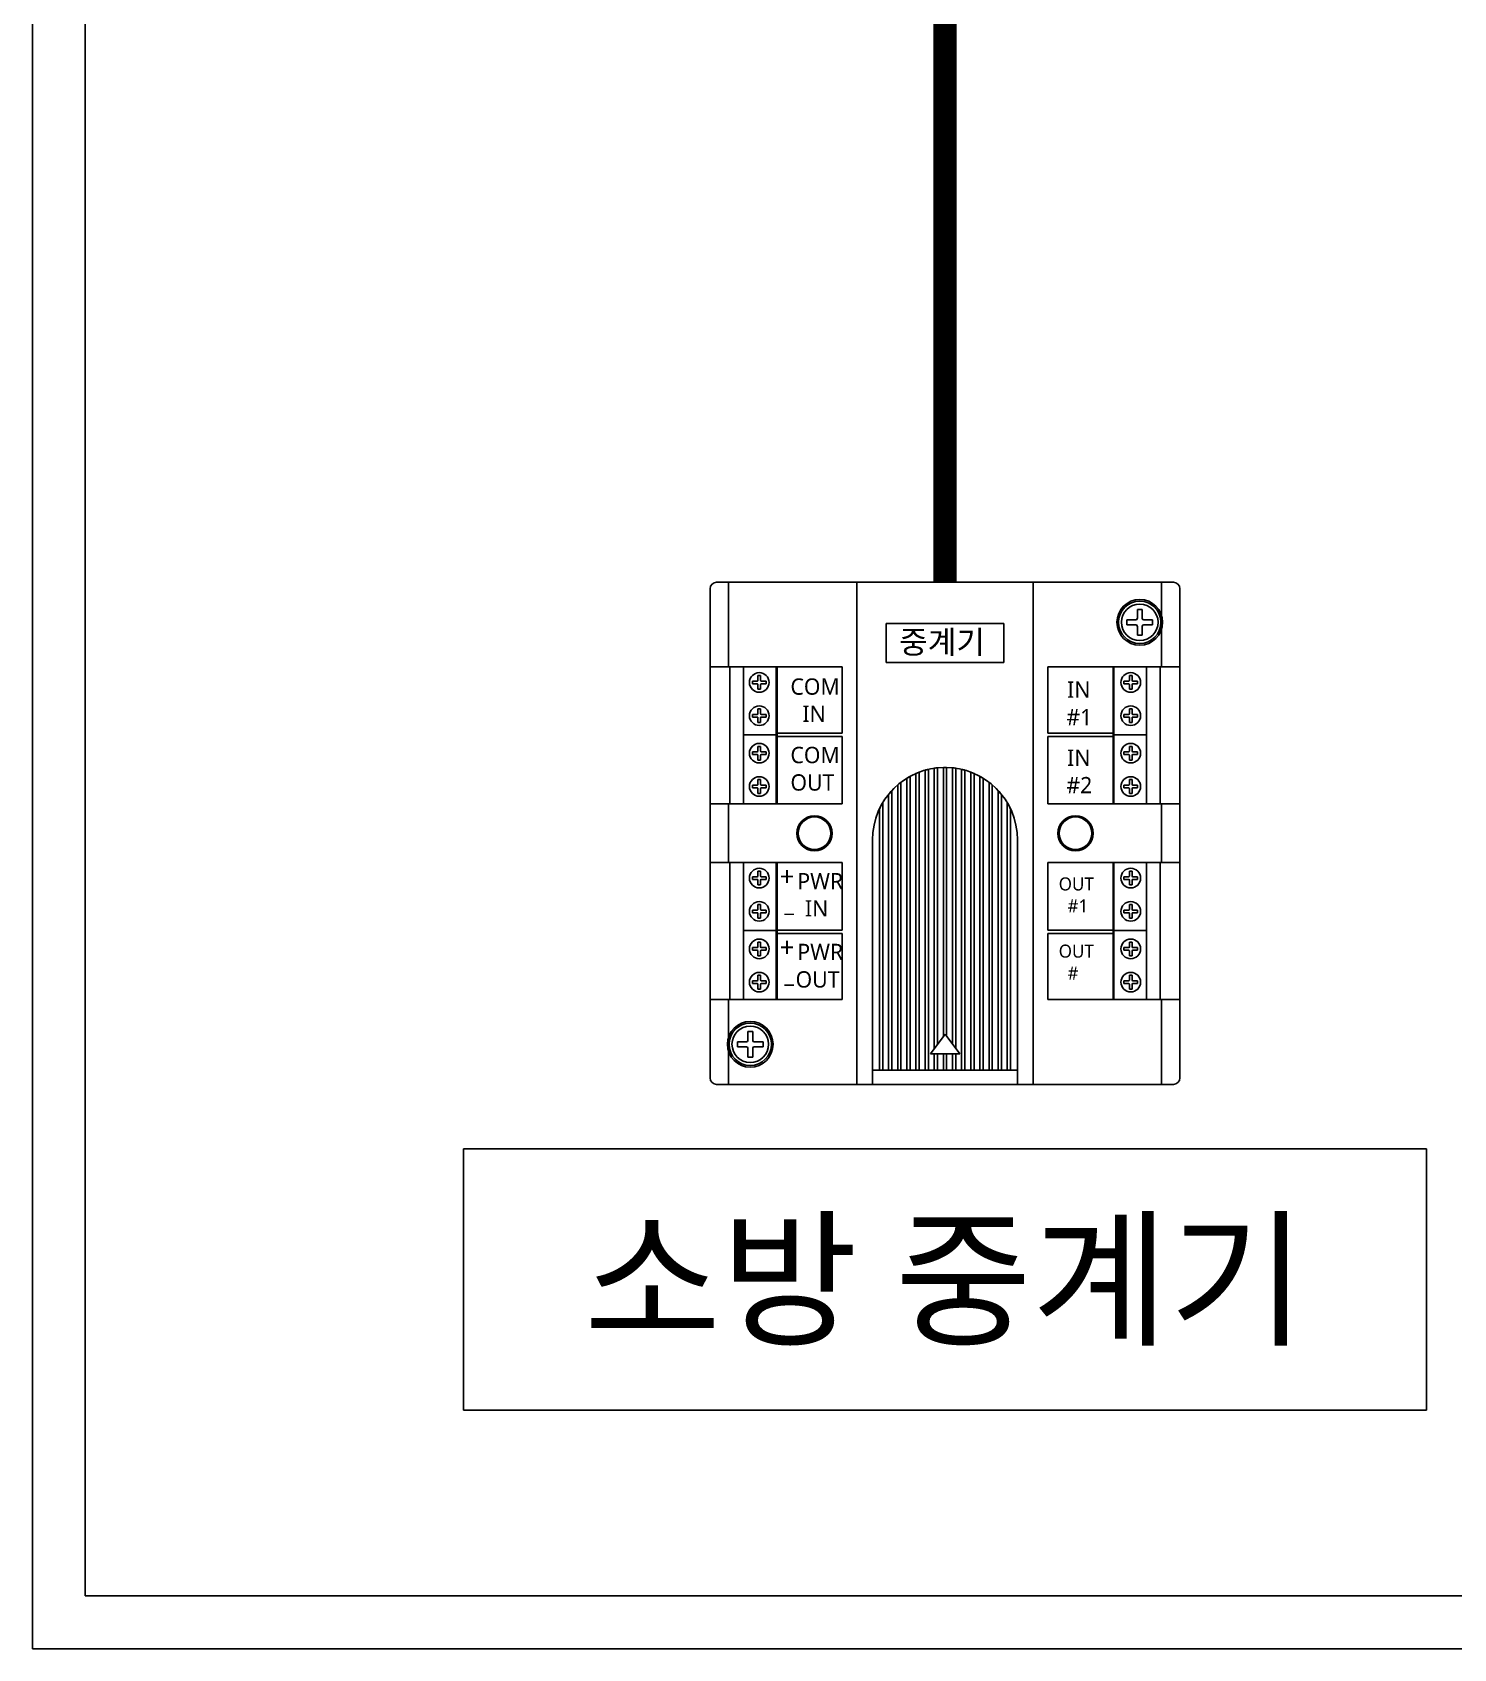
# Model space of a CAD drawing. Header units: millimetres. Extents: x 8533 to 164433, y 5768 to 115327.
# Drawn here: x 64305 to 69431, y 97392 to 103224 of the extents above; entities that cross this region are included whole.
import ezdxf
from ezdxf.enums import TextEntityAlignment as Align

# ---------------------------------------------------------------- set-up
doc = ezdxf.new("R2010")
doc.units = ezdxf.units.MM
doc.header["$LTSCALE"] = 250
doc.linetypes.add('HIDDENX2', pattern=[19.05, 12.7, -6.35])
for name, color, linetype in [('03_G_ENP_문자', 2, 'Continuous'), ('06_G-ENP_심볼', 3, 'Continuous'), ('G-ENP', 1, 'Continuous'), ('HAN', 6, 'Continuous'), ('JATAM', 7, 'Continuous')]:
    doc.layers.add(name, color=color, linetype=linetype)
doc.layers.add('10_G-ENP_매립관', color=80, linetype='HIDDENX2', lineweight=30)
doc.styles.add('G-ENP', font='')
doc.styles.get('G-ENP').set_extended_font_data('Malgun Gothic')

msp = doc.modelspace()

# ---------------------------------------------------------------- linework, layer by layer
at = {"layer": '03_G_ENP_문자', "color": 0, "elevation": -0.4}
msp.add_lwpolyline([(69332.6, 99195.2), (65860.2, 99195.2), (65860.2, 98253.2), (69332.6, 98253.2)], close=True, dxfattribs=at)
at = {"layer": '10_G-ENP_매립관', "color": 1, "linetype": 'ByBlock', "const_width": 83.4, "elevation": -0.4}
msp.add_lwpolyline([(71826.2, 101387.5), (71826.2, 106030.6), (67596.4, 106030.6), (67596.4, 101240)], dxfattribs=at)
at = {"layer": 'G-ENP', "color": 7, "linetype": 'Continuous'}
for p, q in [((64305, 97392.2, -0.4), (64305, 114677.6, -0.4)), ((83775.7, 97392.2, -0.4), (64305, 97392.2, -0.4))]:
    msp.add_line(p, q, dxfattribs=at)
at = {"layer": 'HAN', "color": 5}
for p, q in [((64495.3, 97582.6, -0.4), (64495.3, 112594, -0.4)), ((83585.3, 97582.6, -0.4), (64495.3, 97582.6, -0.4))]:
    msp.add_line(p, q, dxfattribs=at)
at = {"layer": 'JATAM', "color": 0}
for p, q in [((68420, 101240, -0.4), (66772.8, 101240, -0.4)), ((66815.2, 101240, -0.4), (66815.2, 100934, -0.4)), ((67278.7, 99428, -0.4), (67278.7, 101240, -0.4)), ((67914.1, 99428, -0.4), (67914.1, 101240, -0.4)), ((68377.7, 101240, -0.4), (68377.7, 100934, -0.4)), ((66749.3, 101216.4, -0.4), (66749.3, 99451.6, -0.4)), ((68443.5, 99746.9, -0.4), (68443.5, 101216.4, -0.4)), ((68290, 101109.4, -0.4), (68290, 101141.5, -0.4)), ((68290, 101141.5, -0.4), (68307.7, 101141.5, -0.4)), ((68307.7, 101141.5, -0.4), (68307.7, 101109.4, -0.4)), ((67808.2, 101091.2, -0.4), (67384.6, 101091.2, -0.4)), ((67384.6, 101091.2, -0.4), (67384.6, 100950, -0.4)), ((67808.2, 100950, -0.4), (67808.2, 101091.2, -0.4)), ((68233.2, 101104.1, -0.4), (68233.5, 101104.1, -0.4)), ((68233.5, 101086.4, -0.4), (68233.2, 101086.4, -0.4)), ((68252.6, 101104.1, -0.4), (68284.7, 101104.1, -0.4)), ((68252.6, 101104.1, -0.4), (68252.6, 101086.4, -0.4)), ((68284.7, 101086.4, -0.4), (68252.6, 101086.4, -0.4)), ((68290, 101049, -0.4), (68290, 101081.1, -0.4)), ((68307.7, 101081.1, -0.4), (68307.7, 101049, -0.4)), ((68313, 101104.1, -0.4), (68345.1, 101104.1, -0.4)), ((68345.1, 101086.4, -0.4), (68313, 101086.4, -0.4)), ((68345.1, 101104.1, -0.4), (68345.1, 101086.4, -0.4)), ((68364.1, 101104.1, -0.4), (68364.4, 101104.1, -0.4)), ((68364.4, 101086.4, -0.4), (68364.1, 101086.4, -0.4)), ((68290, 101049, -0.4), (68307.7, 101049, -0.4)), ((67384.6, 100950, -0.4), (67808.2, 100950, -0.4)), ((67225.8, 100934, -0.4), (66749.3, 100934, -0.4)), ((66819.9, 100934, -0.4), (66819.9, 100439.9, -0.4)), ((66869.9, 100934, -0.4), (66869.9, 100439.9, -0.4)), ((66921.8, 100885.8, -0.4), (66921.8, 100903, -0.4)), ((66921.8, 100903, -0.4), (66931.3, 100903, -0.4)), ((66931.3, 100903, -0.4), (66931.3, 100885.8, -0.4)), ((66987.5, 100934, -0.4), (66987.5, 100439.9, -0.4)), ((66990.5, 100934, -0.4), (66990.5, 100439.9, -0.4)), ((67225.8, 100934, -0.4), (67225.8, 100695.2, -0.4)), ((67967, 100934, -0.4), (67967, 100695.2, -0.4)), ((67967, 100934, -0.4), (68443.5, 100934, -0.4)), ((68202.3, 100934, -0.4), (68202.3, 100439.9, -0.4)), ((68205.3, 100934, -0.4), (68205.3, 100439.9, -0.4)), ((68261.5, 100903, -0.4), (68261.5, 100885.8, -0.4)), ((68271, 100903, -0.4), (68261.5, 100903, -0.4)), ((68271, 100885.8, -0.4), (68271, 100903, -0.4)), ((68322.9, 100934, -0.4), (68322.9, 100439.9, -0.4)), ((68372.9, 100934, -0.4), (68372.9, 100439.9, -0.4)), ((66891.4, 100883, -0.4), (66891.5, 100883, -0.4)), ((66891.5, 100873.5, -0.4), (66891.4, 100873.5, -0.4)), ((66901.7, 100883, -0.4), (66918.9, 100883, -0.4)), ((66901.7, 100883, -0.4), (66901.7, 100873.5, -0.4)), ((66918.9, 100873.5, -0.4), (66901.7, 100873.5, -0.4)), ((66921.8, 100853.4, -0.4), (66921.8, 100870.6, -0.4)), ((66921.8, 100853.4, -0.4), (66931.3, 100853.4, -0.4)), ((66931.3, 100870.6, -0.4), (66931.3, 100853.4, -0.4)), ((66934.1, 100883, -0.4), (66951.3, 100883, -0.4)), ((66951.3, 100873.5, -0.4), (66934.1, 100873.5, -0.4)), ((66951.3, 100883, -0.4), (66951.3, 100873.5, -0.4)), ((68258.7, 100883, -0.4), (68241.5, 100883, -0.4)), ((68241.5, 100883, -0.4), (68241.5, 100873.5, -0.4)), ((68241.5, 100873.5, -0.4), (68258.7, 100873.5, -0.4)), ((68261.5, 100870.6, -0.4), (68261.5, 100853.4, -0.4)), ((68271, 100853.4, -0.4), (68261.5, 100853.4, -0.4)), ((68271, 100853.4, -0.4), (68271, 100870.6, -0.4)), ((68291.1, 100883, -0.4), (68273.9, 100883, -0.4)), ((68273.9, 100873.5, -0.4), (68291.1, 100873.5, -0.4)), ((68291.1, 100883, -0.4), (68291.1, 100873.5, -0.4)), ((68301.4, 100883, -0.4), (68301.3, 100883, -0.4)), ((68301.3, 100873.5, -0.4), (68301.4, 100873.5, -0.4)), ((66921.8, 100765.8, -0.4), (66921.8, 100783, -0.4)), ((66921.8, 100783, -0.4), (66931.3, 100783, -0.4)), ((66931.3, 100783, -0.4), (66931.3, 100765.8, -0.4)), ((68261.5, 100783, -0.4), (68261.5, 100765.8, -0.4)), ((68271, 100783, -0.4), (68261.5, 100783, -0.4)), ((68271, 100765.8, -0.4), (68271, 100783, -0.4)), ((66891.4, 100762.9, -0.4), (66891.5, 100762.9, -0.4)), ((66891.5, 100753.4, -0.4), (66891.4, 100753.4, -0.4)), ((66901.7, 100762.9, -0.4), (66918.9, 100762.9, -0.4)), ((66901.7, 100762.9, -0.4), (66901.7, 100753.4, -0.4)), ((66918.9, 100753.4, -0.4), (66901.7, 100753.4, -0.4)), ((66921.8, 100733.4, -0.4), (66921.8, 100750.6, -0.4)), ((66921.8, 100733.4, -0.4), (66931.3, 100733.4, -0.4)), ((66931.3, 100750.6, -0.4), (66931.3, 100733.4, -0.4)), ((66934.1, 100762.9, -0.4), (66951.3, 100762.9, -0.4)), ((66951.3, 100753.4, -0.4), (66934.1, 100753.4, -0.4)), ((66951.3, 100762.9, -0.4), (66951.3, 100753.4, -0.4)), ((68258.7, 100762.9, -0.4), (68241.5, 100762.9, -0.4)), ((68241.5, 100762.9, -0.4), (68241.5, 100753.4, -0.4)), ((68241.5, 100753.4, -0.4), (68258.7, 100753.4, -0.4)), ((68261.5, 100750.6, -0.4), (68261.5, 100733.4, -0.4)), ((68271, 100733.4, -0.4), (68261.5, 100733.4, -0.4)), ((68271, 100733.4, -0.4), (68271, 100750.6, -0.4)), ((68291.1, 100762.9, -0.4), (68273.9, 100762.9, -0.4)), ((68273.9, 100753.4, -0.4), (68291.1, 100753.4, -0.4)), ((68291.1, 100762.9, -0.4), (68291.1, 100753.4, -0.4)), ((68301.4, 100762.9, -0.4), (68301.3, 100762.9, -0.4)), ((68301.3, 100753.4, -0.4), (68301.4, 100753.4, -0.4)), ((66869.9, 100689.3, -0.4), (66987.5, 100689.3, -0.4)), ((66990.5, 100695.2, -0.4), (67225.8, 100695.2, -0.4)), ((67225.8, 100683.4, -0.4), (66990.5, 100683.4, -0.4)), ((67225.8, 100683.4, -0.4), (67225.8, 100439.9, -0.4)), ((68202.3, 100695.2, -0.4), (67967, 100695.2, -0.4)), ((67967, 100683.4, -0.4), (68202.3, 100683.4, -0.4)), ((67967, 100683.4, -0.4), (67967, 100439.9, -0.4)), ((68322.9, 100689.3, -0.4), (68205.3, 100689.3, -0.4)), ((66891.4, 100627.6, -0.4), (66891.5, 100627.6, -0.4)), ((66891.5, 100618.1, -0.4), (66891.4, 100618.1, -0.4)), ((66901.7, 100627.6, -0.4), (66918.9, 100627.6, -0.4)), ((66901.7, 100627.6, -0.4), (66901.7, 100618.1, -0.4)), ((66918.9, 100618.1, -0.4), (66901.7, 100618.1, -0.4)), ((66921.8, 100630.5, -0.4), (66921.8, 100647.7, -0.4)), ((66921.8, 100647.7, -0.4), (66931.3, 100647.7, -0.4)), ((66921.8, 100598.1, -0.4), (66921.8, 100615.3, -0.4)), ((66921.8, 100598.1, -0.4), (66931.3, 100598.1, -0.4)), ((66931.3, 100647.7, -0.4), (66931.3, 100630.5, -0.4)), ((66931.3, 100615.3, -0.4), (66931.3, 100598.1, -0.4)), ((66934.1, 100627.6, -0.4), (66951.3, 100627.6, -0.4)), ((66951.3, 100618.1, -0.4), (66934.1, 100618.1, -0.4)), ((66951.3, 100627.6, -0.4), (66951.3, 100618.1, -0.4)), ((68258.7, 100627.6, -0.4), (68241.5, 100627.6, -0.4)), ((68241.5, 100627.6, -0.4), (68241.5, 100618.1, -0.4)), ((68241.5, 100618.1, -0.4), (68258.7, 100618.1, -0.4)), ((68261.5, 100647.7, -0.4), (68261.5, 100630.5, -0.4)), ((68271, 100647.7, -0.4), (68261.5, 100647.7, -0.4)), ((68261.5, 100615.3, -0.4), (68261.5, 100598.1, -0.4)), ((68271, 100598.1, -0.4), (68261.5, 100598.1, -0.4)), ((68271, 100630.5, -0.4), (68271, 100647.7, -0.4)), ((68271, 100598.1, -0.4), (68271, 100615.3, -0.4)), ((68291.1, 100627.6, -0.4), (68273.9, 100627.6, -0.4)), ((68273.9, 100618.1, -0.4), (68291.1, 100618.1, -0.4)), ((68291.1, 100627.6, -0.4), (68291.1, 100618.1, -0.4)), ((68301.4, 100627.6, -0.4), (68301.3, 100627.6, -0.4)), ((68301.3, 100618.1, -0.4), (68301.4, 100618.1, -0.4)), ((67470.5, 100539.3, -0.4), (67470.5, 99479.8, -0.4)), ((67491.7, 100549.8, -0.4), (67491.7, 99479.8, -0.4)), ((67503.5, 100554.6, -0.4), (67503.5, 99479.8, -0.4)), ((67524.6, 100561.6, -0.4), (67524.6, 99479.8, -0.4)), ((67536.4, 100564.7, -0.4), (67536.4, 99479.8, -0.4)), ((67557.6, 100568.8, -0.4), (67557.6, 99557, -0.4)), ((67569.3, 100570.3, -0.4), (67569.3, 99572.8, -0.4)), ((67590.5, 100571.6, -0.4), (67590.5, 99601.3, -0.4)), ((67602.3, 100571.6, -0.4), (67602.3, 99601.3, -0.4)), ((67623.5, 100570.3, -0.4), (67623.5, 99572.8, -0.4)), ((67635.2, 100568.8, -0.4), (67635.2, 99557, -0.4)), ((67656.4, 100564.7, -0.4), (67656.4, 99479.8, -0.4)), ((67668.2, 100561.6, -0.4), (67668.2, 99479.8, -0.4)), ((67689.4, 100554.6, -0.4), (67689.4, 99479.8, -0.4)), ((67701.1, 100549.8, -0.4), (67701.1, 99479.8, -0.4)), ((67722.3, 100539.3, -0.4), (67722.3, 99479.8, -0.4)), ((66891.4, 100507.6, -0.4), (66891.5, 100507.6, -0.4)), ((66891.5, 100498.1, -0.4), (66891.4, 100498.1, -0.4)), ((66901.7, 100507.6, -0.4), (66918.9, 100507.6, -0.4)), ((66901.7, 100507.6, -0.4), (66901.7, 100498.1, -0.4)), ((66918.9, 100498.1, -0.4), (66901.7, 100498.1, -0.4)), ((66921.8, 100510.4, -0.4), (66921.8, 100527.6, -0.4)), ((66921.8, 100527.6, -0.4), (66931.3, 100527.6, -0.4)), ((66921.8, 100478.1, -0.4), (66921.8, 100495.3, -0.4)), ((66921.8, 100478.1, -0.4), (66931.3, 100478.1, -0.4)), ((66931.3, 100527.6, -0.4), (66931.3, 100510.4, -0.4)), ((66931.3, 100495.3, -0.4), (66931.3, 100478.1, -0.4)), ((66934.1, 100507.6, -0.4), (66951.3, 100507.6, -0.4)), ((66951.3, 100498.1, -0.4), (66934.1, 100498.1, -0.4)), ((66951.3, 100507.6, -0.4), (66951.3, 100498.1, -0.4)), ((67404.6, 100487.8, -0.4), (67404.6, 99479.8, -0.4)), ((67425.8, 100508.2, -0.4), (67425.8, 99479.8, -0.4)), ((67437.6, 100517.8, -0.4), (67437.6, 99479.8, -0.4)), ((67458.7, 100532.4, -0.4), (67458.7, 99479.8, -0.4)), ((67734.1, 100532.4, -0.4), (67734.1, 99479.8, -0.4)), ((67755.2, 100517.8, -0.4), (67755.2, 99479.8, -0.4)), ((67767, 100508.2, -0.4), (67767, 99479.8, -0.4)), ((67788.2, 100487.8, -0.4), (67788.2, 99479.8, -0.4)), ((68258.7, 100507.6, -0.4), (68241.5, 100507.6, -0.4)), ((68241.5, 100507.6, -0.4), (68241.5, 100498.1, -0.4)), ((68241.5, 100498.1, -0.4), (68258.7, 100498.1, -0.4)), ((68261.5, 100527.6, -0.4), (68261.5, 100510.4, -0.4)), ((68271, 100527.6, -0.4), (68261.5, 100527.6, -0.4)), ((68261.5, 100495.3, -0.4), (68261.5, 100478.1, -0.4)), ((68271, 100478.1, -0.4), (68261.5, 100478.1, -0.4)), ((68271, 100510.4, -0.4), (68271, 100527.6, -0.4)), ((68271, 100478.1, -0.4), (68271, 100495.3, -0.4)), ((68291.1, 100507.6, -0.4), (68273.9, 100507.6, -0.4)), ((68273.9, 100498.1, -0.4), (68291.1, 100498.1, -0.4)), ((68291.1, 100507.6, -0.4), (68291.1, 100498.1, -0.4)), ((68301.4, 100507.6, -0.4), (68301.3, 100507.6, -0.4)), ((68301.3, 100498.1, -0.4), (68301.4, 100498.1, -0.4)), ((67225.8, 100439.9, -0.4), (66749.3, 100439.9, -0.4)), ((66815.2, 100439.9, -0.4), (66815.2, 100228.1, -0.4)), ((67359.9, 100421.4, -0.4), (67359.9, 99479.8, -0.4)), ((67371.7, 100443.6, -0.4), (67371.7, 99479.8, -0.4)), ((67392.9, 100474.2, -0.4), (67392.9, 99479.8, -0.4)), ((67800, 100474.2, -0.4), (67800, 99479.8, -0.4)), ((67821.1, 100443.6, -0.4), (67821.1, 99479.8, -0.4)), ((67832.9, 100421.4, -0.4), (67832.9, 99479.8, -0.4)), ((67967, 100439.9, -0.4), (68443.5, 100439.9, -0.4)), ((68377.7, 100439.9, -0.4), (68377.7, 100228.1, -0.4)), ((67335.2, 99428, -0.4), (67335.2, 100310.5, -0.4)), ((67857.6, 99428, -0.4), (67857.6, 100310.5, -0.4)), ((67225.8, 100228.1, -0.4), (66749.3, 100228.1, -0.4)), ((66819.9, 100228.1, -0.4), (66819.9, 99733.9, -0.4)), ((66869.9, 100228.1, -0.4), (66869.9, 99733.9, -0.4)), ((66921.8, 100179.8, -0.4), (66921.8, 100197, -0.4)), ((66921.8, 100197, -0.4), (66931.3, 100197, -0.4)), ((66931.3, 100197, -0.4), (66931.3, 100179.8, -0.4)), ((66987.5, 100228.1, -0.4), (66987.5, 99733.9, -0.4)), ((66990.5, 100228.1, -0.4), (66990.5, 99733.9, -0.4)), ((67225.8, 100228.1, -0.4), (67225.8, 99984.6, -0.4)), ((67967, 100228.1, -0.4), (67967, 99984.6, -0.4)), ((67967, 100228.1, -0.4), (68443.5, 100228.1, -0.4)), ((68202.3, 100228.1, -0.4), (68202.3, 99733.9, -0.4)), ((68205.3, 100228.1, -0.4), (68205.3, 99733.9, -0.4)), ((68261.5, 100197, -0.4), (68261.5, 100179.8, -0.4)), ((68271, 100197, -0.4), (68261.5, 100197, -0.4)), ((68271, 100179.8, -0.4), (68271, 100197, -0.4)), ((68322.9, 100228.1, -0.4), (68322.9, 99733.9, -0.4)), ((68372.9, 100228.1, -0.4), (68372.9, 99733.9, -0.4)), ((66891.4, 100177, -0.4), (66891.5, 100177, -0.4)), ((66891.5, 100167.5, -0.4), (66891.4, 100167.5, -0.4)), ((66901.7, 100177, -0.4), (66918.9, 100177, -0.4)), ((66901.7, 100177, -0.4), (66901.7, 100167.5, -0.4)), ((66918.9, 100167.5, -0.4), (66901.7, 100167.5, -0.4)), ((66921.8, 100147.5, -0.4), (66921.8, 100164.7, -0.4)), ((66921.8, 100147.5, -0.4), (66931.3, 100147.5, -0.4)), ((66931.3, 100164.7, -0.4), (66931.3, 100147.5, -0.4)), ((66934.1, 100177, -0.4), (66951.3, 100177, -0.4)), ((66951.3, 100167.5, -0.4), (66934.1, 100167.5, -0.4)), ((66951.3, 100177, -0.4), (66951.3, 100167.5, -0.4)), ((68258.7, 100177, -0.4), (68241.5, 100177, -0.4)), ((68241.5, 100177, -0.4), (68241.5, 100167.5, -0.4)), ((68241.5, 100167.5, -0.4), (68258.7, 100167.5, -0.4)), ((68261.5, 100164.7, -0.4), (68261.5, 100147.5, -0.4)), ((68271, 100147.5, -0.4), (68261.5, 100147.5, -0.4)), ((68271, 100147.5, -0.4), (68271, 100164.7, -0.4)), ((68291.1, 100177, -0.4), (68273.9, 100177, -0.4)), ((68273.9, 100167.5, -0.4), (68291.1, 100167.5, -0.4)), ((68291.1, 100177, -0.4), (68291.1, 100167.5, -0.4)), ((68301.4, 100177, -0.4), (68301.3, 100177, -0.4)), ((68301.3, 100167.5, -0.4), (68301.4, 100167.5, -0.4)), ((66921.8, 100059.8, -0.4), (66921.8, 100077, -0.4)), ((66921.8, 100077, -0.4), (66931.3, 100077, -0.4)), ((66931.3, 100077, -0.4), (66931.3, 100059.8, -0.4)), ((68261.5, 100077, -0.4), (68261.5, 100059.8, -0.4)), ((68271, 100077, -0.4), (68261.5, 100077, -0.4)), ((68271, 100059.8, -0.4), (68271, 100077, -0.4)), ((66891.4, 100057, -0.4), (66891.5, 100057, -0.4)), ((66891.5, 100047.5, -0.4), (66891.4, 100047.5, -0.4)), ((66901.7, 100057, -0.4), (66918.9, 100057, -0.4)), ((66901.7, 100057, -0.4), (66901.7, 100047.5, -0.4)), ((66918.9, 100047.5, -0.4), (66901.7, 100047.5, -0.4)), ((66921.8, 100027.5, -0.4), (66921.8, 100044.7, -0.4)), ((66921.8, 100027.5, -0.4), (66931.3, 100027.5, -0.4)), ((66931.3, 100044.7, -0.4), (66931.3, 100027.5, -0.4)), ((66934.1, 100057, -0.4), (66951.3, 100057, -0.4)), ((66951.3, 100047.5, -0.4), (66934.1, 100047.5, -0.4)), ((66951.3, 100057, -0.4), (66951.3, 100047.5, -0.4)), ((68258.7, 100057, -0.4), (68241.5, 100057, -0.4)), ((68241.5, 100057, -0.4), (68241.5, 100047.5, -0.4)), ((68241.5, 100047.5, -0.4), (68258.7, 100047.5, -0.4)), ((68261.5, 100044.7, -0.4), (68261.5, 100027.5, -0.4)), ((68271, 100027.5, -0.4), (68261.5, 100027.5, -0.4)), ((68271, 100027.5, -0.4), (68271, 100044.7, -0.4)), ((68291.1, 100057, -0.4), (68273.9, 100057, -0.4)), ((68273.9, 100047.5, -0.4), (68291.1, 100047.5, -0.4)), ((68291.1, 100057, -0.4), (68291.1, 100047.5, -0.4)), ((68301.4, 100057, -0.4), (68301.3, 100057, -0.4)), ((68301.3, 100047.5, -0.4), (68301.4, 100047.5, -0.4)), ((66869.9, 99983.4, -0.4), (66987.5, 99983.4, -0.4)), ((66990.5, 99984.6, -0.4), (67225.8, 99984.6, -0.4)), ((67225.8, 99972.8, -0.4), (66990.5, 99972.8, -0.4)), ((67225.8, 99972.8, -0.4), (67225.8, 99733.9, -0.4)), ((68202.3, 99984.6, -0.4), (67967, 99984.6, -0.4)), ((67967, 99972.8, -0.4), (68202.3, 99972.8, -0.4)), ((67967, 99972.8, -0.4), (67967, 99733.9, -0.4)), ((68322.9, 99983.4, -0.4), (68205.3, 99983.4, -0.4)), ((66891.4, 99921.7, -0.4), (66891.5, 99921.7, -0.4)), ((66891.5, 99912.2, -0.4), (66891.4, 99912.2, -0.4)), ((66901.7, 99921.7, -0.4), (66918.9, 99921.7, -0.4)), ((66901.7, 99921.7, -0.4), (66901.7, 99912.2, -0.4)), ((66918.9, 99912.2, -0.4), (66901.7, 99912.2, -0.4)), ((66921.8, 99924.5, -0.4), (66921.8, 99941.7, -0.4)), ((66921.8, 99941.7, -0.4), (66931.3, 99941.7, -0.4)), ((66921.8, 99892.2, -0.4), (66921.8, 99909.4, -0.4)), ((66931.3, 99941.7, -0.4), (66931.3, 99924.5, -0.4)), ((66931.3, 99909.4, -0.4), (66931.3, 99892.2, -0.4)), ((66934.1, 99921.7, -0.4), (66951.3, 99921.7, -0.4)), ((66951.3, 99912.2, -0.4), (66934.1, 99912.2, -0.4)), ((66951.3, 99921.7, -0.4), (66951.3, 99912.2, -0.4)), ((68258.7, 99921.7, -0.4), (68241.5, 99921.7, -0.4)), ((68241.5, 99921.7, -0.4), (68241.5, 99912.2, -0.4)), ((68241.5, 99912.2, -0.4), (68258.7, 99912.2, -0.4)), ((68261.5, 99941.7, -0.4), (68261.5, 99924.5, -0.4)), ((68271, 99941.7, -0.4), (68261.5, 99941.7, -0.4)), ((68261.5, 99909.4, -0.4), (68261.5, 99892.2, -0.4)), ((68271, 99924.5, -0.4), (68271, 99941.7, -0.4)), ((68271, 99892.2, -0.4), (68271, 99909.4, -0.4)), ((68291.1, 99921.7, -0.4), (68273.9, 99921.7, -0.4)), ((68273.9, 99912.2, -0.4), (68291.1, 99912.2, -0.4)), ((68291.1, 99921.7, -0.4), (68291.1, 99912.2, -0.4)), ((68301.4, 99921.7, -0.4), (68301.3, 99921.7, -0.4)), ((68301.3, 99912.2, -0.4), (68301.4, 99912.2, -0.4)), ((66921.8, 99892.2, -0.4), (66931.3, 99892.2, -0.4)), ((68271, 99892.2, -0.4), (68261.5, 99892.2, -0.4)), ((66891.4, 99801.7, -0.4), (66891.5, 99801.7, -0.4)), ((66891.5, 99792.2, -0.4), (66891.4, 99792.2, -0.4)), ((66901.7, 99801.7, -0.4), (66918.9, 99801.7, -0.4)), ((66901.7, 99801.7, -0.4), (66901.7, 99792.2, -0.4)), ((66918.9, 99792.2, -0.4), (66901.7, 99792.2, -0.4)), ((66921.8, 99821.7, -0.4), (66931.3, 99821.7, -0.4)), ((66921.8, 99804.5, -0.4), (66921.8, 99821.7, -0.4)), ((66921.8, 99772.2, -0.4), (66921.8, 99789.4, -0.4)), ((66931.3, 99821.7, -0.4), (66931.3, 99804.5, -0.4)), ((66931.3, 99789.4, -0.4), (66931.3, 99772.2, -0.4)), ((66934.1, 99801.7, -0.4), (66951.3, 99801.7, -0.4)), ((66951.3, 99792.2, -0.4), (66934.1, 99792.2, -0.4)), ((66951.3, 99801.7, -0.4), (66951.3, 99792.2, -0.4)), ((68258.7, 99801.7, -0.4), (68241.5, 99801.7, -0.4)), ((68241.5, 99801.7, -0.4), (68241.5, 99792.2, -0.4)), ((68241.5, 99792.2, -0.4), (68258.7, 99792.2, -0.4)), ((68271, 99821.7, -0.4), (68261.5, 99821.7, -0.4)), ((68261.5, 99821.7, -0.4), (68261.5, 99804.5, -0.4)), ((68261.5, 99789.4, -0.4), (68261.5, 99772.2, -0.4)), ((68271, 99804.5, -0.4), (68271, 99821.7, -0.4)), ((68271, 99772.2, -0.4), (68271, 99789.4, -0.4)), ((68291.1, 99801.7, -0.4), (68273.9, 99801.7, -0.4)), ((68273.9, 99792.2, -0.4), (68291.1, 99792.2, -0.4)), ((68291.1, 99801.7, -0.4), (68291.1, 99792.2, -0.4)), ((68301.4, 99801.7, -0.4), (68301.3, 99801.7, -0.4)), ((68301.3, 99792.2, -0.4), (68301.4, 99792.2, -0.4)), ((67225.8, 99733.9, -0.4), (66749.3, 99733.9, -0.4)), ((66815.2, 99733.9, -0.4), (66815.2, 99428, -0.4)), ((66921.8, 99772.2, -0.4), (66931.3, 99772.2, -0.4)), ((67967, 99733.9, -0.4), (68443.5, 99733.9, -0.4)), ((68271, 99772.2, -0.4), (68261.5, 99772.2, -0.4)), ((68377.7, 99733.9, -0.4), (68377.7, 99428, -0.4)), ((68443.5, 99451.6, -0.4), (68443.5, 99746.9, -0.4)), ((66885.1, 99619, -0.4), (66902.9, 99619, -0.4)), ((66885.1, 99586.9, -0.4), (66885.1, 99619, -0.4)), ((66902.9, 99619, -0.4), (66902.9, 99586.9, -0.4)), ((67596.4, 99609.2, -0.4), (67543.5, 99538.6, -0.4)), ((67649.3, 99538.6, -0.4), (67596.4, 99609.2, -0.4)), ((66828.4, 99581.6, -0.4), (66828.7, 99581.6, -0.4)), ((66828.7, 99563.9, -0.4), (66828.4, 99563.9, -0.4)), ((66847.7, 99581.6, -0.4), (66879.9, 99581.6, -0.4)), ((66847.7, 99581.6, -0.4), (66847.7, 99563.9, -0.4)), ((66879.9, 99563.9, -0.4), (66847.7, 99563.9, -0.4)), ((66885.1, 99526.5, -0.4), (66885.1, 99558.6, -0.4)), ((66902.9, 99558.6, -0.4), (66902.9, 99526.5, -0.4)), ((66908.1, 99581.6, -0.4), (66940.2, 99581.6, -0.4)), ((66940.2, 99563.9, -0.4), (66908.1, 99563.9, -0.4)), ((66940.2, 99581.6, -0.4), (66940.2, 99563.9, -0.4)), ((66959.3, 99581.6, -0.4), (66959.6, 99581.6, -0.4)), ((66959.6, 99563.9, -0.4), (66959.3, 99563.9, -0.4)), ((66885.1, 99526.5, -0.4), (66902.9, 99526.5, -0.4)), ((67543.5, 99538.6, -0.4), (67649.3, 99538.6, -0.4)), ((67557.6, 99538.6, -0.4), (67557.6, 99479.8, -0.4)), ((67569.3, 99538.6, -0.4), (67569.3, 99479.8, -0.4)), ((67590.5, 99538.6, -0.4), (67590.5, 99479.8, -0.4)), ((67602.3, 99538.6, -0.4), (67602.3, 99479.8, -0.4)), ((67623.5, 99538.6, -0.4), (67623.5, 99479.8, -0.4)), ((67635.2, 99538.6, -0.4), (67635.2, 99479.8, -0.4)), ((68420, 99428, -0.4), (66772.8, 99428, -0.4)), ((67855.3, 99479.8, -0.4), (67337.6, 99479.8, -0.4)), ((67337.6, 99428, -0.4), (67855.3, 99428, -0.4)), ((67361.1, 99428, -0.4), (67831.7, 99428, -0.4))]:
    msp.add_line(p, q, dxfattribs=at)
for centre, radius in [((68298.8, 101095.2, -0.4), 82.4), ((68298.8, 101095.2, -0.4), 76.5), ((68298.8, 101095.2, -0.4), 65.9), ((66926.5, 100878.2, -0.4), 35.3), ((68266.3, 100878.2, -0.4), 35.3), ((66926.5, 100758.2, -0.4), 35.3), ((68266.3, 100758.2, -0.4), 35.3), ((66926.5, 100622.9, -0.4), 35.3), ((68266.3, 100622.9, -0.4), 35.3), ((66926.5, 100502.9, -0.4), 35.3), ((68266.3, 100502.9, -0.4), 35.3), ((67125.8, 100334, -0.4), 63.5), ((67125.8, 100334, -0.4), 58.8), ((68067, 100334, -0.4), 63.5), ((68067, 100334, -0.4), 58.8), ((66926.5, 100172.3, -0.4), 35.3), ((68266.3, 100172.3, -0.4), 35.3), ((66926.5, 100052.2, -0.4), 35.3), ((68266.3, 100052.2, -0.4), 35.3), ((66926.5, 99916.9, -0.4), 35.3), ((68266.3, 99916.9, -0.4), 35.3), ((66926.5, 99796.9, -0.4), 35.3), ((68266.3, 99796.9, -0.4), 35.3), ((66894, 99572.7, -0.4), 82.4), ((66894, 99572.7, -0.4), 76.5), ((66894, 99572.7, -0.4), 65.9)]:
    msp.add_circle(centre, radius, dxfattribs=at)
for centre, radius, start, end in [((66772.8, 101216.4, -0.4), 23.5, 90, 180), ((68420, 101216.4, -0.4), 23.5, 0, 90), ((68284.7, 101109.4, -0.4), 5.27, 270, 0), ((68284.7, 101081.1, -0.4), 5.27, 0, 90), ((68313, 101109.4, -0.4), 5.27, 180, 270), ((68313, 101081.1, -0.4), 5.27, 90, 180), ((66918.9, 100885.8, -0.4), 2.82, 270, 0), ((66934.1, 100885.8, -0.4), 2.82, 180, 270), ((68258.7, 100885.8, -0.4), 2.82, 270, 0), ((68273.9, 100885.8, -0.4), 2.82, 180, 270), ((66918.9, 100870.6, -0.4), 2.82, 0, 90), ((66934.1, 100870.6, -0.4), 2.82, 90, 180), ((68258.7, 100870.6, -0.4), 2.82, 0, 90), ((68273.9, 100870.6, -0.4), 2.82, 90, 180), ((66918.9, 100765.8, -0.4), 2.82, 270, 0), ((66918.9, 100750.6, -0.4), 2.82, 0, 90), ((66934.1, 100765.8, -0.4), 2.82, 180, 270), ((66934.1, 100750.6, -0.4), 2.82, 90, 180), ((68258.7, 100765.8, -0.4), 2.82, 270, 0), ((68258.7, 100750.6, -0.4), 2.82, 0, 90), ((68273.9, 100765.8, -0.4), 2.82, 180, 270), ((68273.9, 100750.6, -0.4), 2.82, 90, 180), ((66918.9, 100630.5, -0.4), 2.82, 270, 0), ((66918.9, 100615.3, -0.4), 2.82, 0, 90), ((66934.1, 100630.5, -0.4), 2.82, 180, 270), ((66934.1, 100615.3, -0.4), 2.82, 90, 180), ((68258.7, 100630.5, -0.4), 2.82, 270, 0), ((68258.7, 100615.3, -0.4), 2.82, 0, 90), ((68273.9, 100630.5, -0.4), 2.82, 180, 270), ((68273.9, 100615.3, -0.4), 2.82, 90, 180), ((67596.4, 100310.5, -0.4), 261.2, 0, 180), ((67596.4, 100310.5, -0.4), 261.2, 118.81493, 121.8048), ((67596.4, 100310.5, -0.4), 261.2, 110.84591, 113.63451), ((67596.4, 100310.5, -0.4), 261.2, 103.28116, 105.94859), ((67596.4, 100310.5, -0.4), 261.2, 95.94672, 98.54862), ((67596.4, 100310.5, -0.4), 261.2, 88.70945, 91.29055), ((67596.4, 100310.5, -0.4), 261.2, 81.45138, 84.05328), ((67596.4, 100310.5, -0.4), 261.2, 74.05141, 76.71884), ((67596.4, 100310.5, -0.4), 261.2, 66.36549, 69.15409), ((67596.4, 100310.5, -0.4), 261.2, 58.1952, 61.18507), ((66918.9, 100510.4, -0.4), 2.82, 270, 0), ((66918.9, 100495.3, -0.4), 2.82, 0, 90), ((66934.1, 100510.4, -0.4), 2.82, 180, 270), ((66934.1, 100495.3, -0.4), 2.82, 90, 180), ((67596.4, 100310.5, -0.4), 261.2, 137.24255, 141.19463), ((67596.4, 100310.5, -0.4), 261.2, 127.45283, 130.77976), ((67596.4, 100310.5, -0.4), 261.2, 49.22024, 52.54717), ((67596.4, 100310.5, -0.4), 261.2, 38.80537, 42.75745), ((68258.7, 100510.4, -0.4), 2.82, 270, 0), ((68258.7, 100495.3, -0.4), 2.82, 0, 90), ((68273.9, 100510.4, -0.4), 2.82, 180, 270), ((68273.9, 100495.3, -0.4), 2.82, 90, 180), ((67596.4, 100310.5, -0.4), 261.2, 149.35707, 154.87794), ((67596.4, 100310.5, -0.4), 261.2, 25.12206, 30.64293), ((66918.9, 100179.8, -0.4), 2.82, 270, 0), ((66918.9, 100164.7, -0.4), 2.82, 0, 90), ((66934.1, 100179.8, -0.4), 2.82, 180, 270), ((66934.1, 100164.7, -0.4), 2.82, 90, 180), ((68258.7, 100179.8, -0.4), 2.82, 270, 0), ((68258.7, 100164.7, -0.4), 2.82, 0, 90), ((68273.9, 100179.8, -0.4), 2.82, 180, 270), ((68273.9, 100164.7, -0.4), 2.82, 90, 180), ((66918.9, 100059.8, -0.4), 2.82, 270, 0), ((66918.9, 100044.7, -0.4), 2.82, 0, 90), ((66934.1, 100059.8, -0.4), 2.82, 180, 270), ((66934.1, 100044.7, -0.4), 2.82, 90, 180), ((68258.7, 100059.8, -0.4), 2.82, 270, 0), ((68258.7, 100044.7, -0.4), 2.82, 0, 90), ((68273.9, 100059.8, -0.4), 2.82, 180, 270), ((68273.9, 100044.7, -0.4), 2.82, 90, 180), ((66918.9, 99924.5, -0.4), 2.82, 270, 0), ((66918.9, 99909.4, -0.4), 2.82, 0, 90), ((66934.1, 99924.5, -0.4), 2.82, 180, 270), ((66934.1, 99909.4, -0.4), 2.82, 90, 180), ((68258.7, 99924.5, -0.4), 2.82, 270, 0), ((68258.7, 99909.4, -0.4), 2.82, 0, 90), ((68273.9, 99924.5, -0.4), 2.82, 180, 270), ((68273.9, 99909.4, -0.4), 2.82, 90, 180), ((66918.9, 99804.5, -0.4), 2.82, 270, 0), ((66918.9, 99789.4, -0.4), 2.82, 0, 90), ((66934.1, 99804.5, -0.4), 2.82, 180, 270), ((66934.1, 99789.4, -0.4), 2.82, 90, 180), ((68258.7, 99804.5, -0.4), 2.82, 270, 0), ((68258.7, 99789.4, -0.4), 2.82, 0, 90), ((68273.9, 99804.5, -0.4), 2.82, 180, 270), ((68273.9, 99789.4, -0.4), 2.82, 90, 180), ((66879.9, 99586.9, -0.4), 5.27, 270, 0), ((66879.9, 99558.6, -0.4), 5.27, 0, 90), ((66908.1, 99586.9, -0.4), 5.27, 180, 270), ((66908.1, 99558.6, -0.4), 5.27, 90, 180), ((66772.8, 99451.6, -0.4), 23.5, 180, 270), ((68420, 99451.6, -0.4), 23.5, 270, 0)]:
    msp.add_arc(centre, radius, start, end, dxfattribs=at)

# ---------------------------------------------------------------- texts
at = {"layer": '06_G-ENP_심볼', "color": 0, "style": 'G-ENP'}
msp.add_text('소방 중계기', height=393.77, dxfattribs=at).set_placement((67596.4, 98724.2, -0.4), align=Align.MIDDLE_CENTER)
at = {"layer": 'JATAM', "color": 0, "style": 'G-ENP'}
for s, height, p in [('중계기', 82.24, (67431.1, 100982.8, -0.4)), ('COM', 58.83, (67038.9, 100833.9, -0.4)), ('IN', 58.83, (68036.9, 100822.8, -0.4)), ('  IN', 58.83, (67042.2, 100735.9, -0.4)), ('#1', 58.83, (68034.1, 100723.7, -0.4)), ('COM', 58.83, (67038.9, 100587, -0.4)), ('IN', 58.83, (68036.9, 100577.3, -0.4)), ('OUT', 58.83, (67039, 100487.9, -0.4)), ('#2', 58.83, (68034.1, 100478.3, -0.4)), ('PWR', 58.83, (67063.9, 100131.8, -0.4)), ('OUT ', 47.06, (68006.4, 100127.7, -0.4)), ('  IN', 58.83, (67051.4, 100033.8, -0.4)), ('#1', 47.06, (68038.2, 100048.5, -0.4)), ('PWR', 58.83, (67063.9, 99876.5, -0.4)), ('OUT ', 47.06, (68006.4, 99885.3, -0.4)), ('OUT', 58.83, (67057.5, 99777.4, -0.4)), ('#', 47.1, (68038.2, 99806.1, -0.4))]:
    msp.add_text(s, height=height, dxfattribs=at).set_placement(p)
at = {"layer": 'JATAM', "color": 0, "extrusion": (0, 0, -1), "style": 'G-ENP'}
for s, height, p in [('+', 70.6, (-67052.5, 100143.3, 0.4)), ('_', 58.8, (-67051.1, 100051.7, 0.4)), ('+', 70.6, (-67052.5, 99887.5, 0.4)), ('_', 58.8, (-67051.1, 99795.9, 0.4))]:
    msp.add_text(s, height=height, dxfattribs=at).set_placement(p)

doc.saveas('drawing.dxf')
